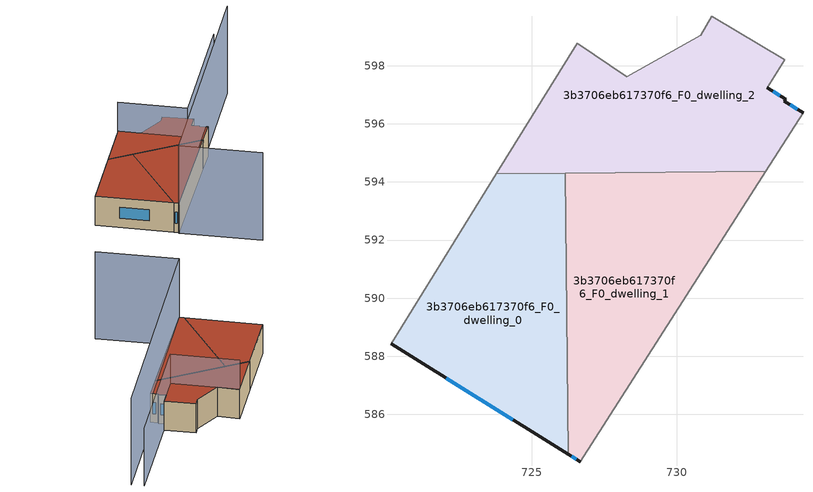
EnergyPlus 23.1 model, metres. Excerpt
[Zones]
3b3706eb617370f6_F0_dwelling_0
 floor ground (EU_floor_Construction): 726.17,594.3 726.26,584.64 720.17,588.44 723.79,594.28 z0
 wall outside (EU_wall_Construction): 720.17,588.44 726.26,584.64 z0:3
 wall adiabatic (EU_wall_Construction): 723.79,594.28 720.17,588.44 z0:3
 wall to 3b3706eb617370f6_F0_dwelling_1 (EU_wall_Construction): 726.26,584.64 726.17,594.3 z0:3
 wall to 3b3706eb617370f6_F0_dwelling_2 (EU_wall_Construction): 726.17,594.3 723.79,594.28 z0:3
 window (EU_Window_Construction): 722.06,587.25 724.36,585.82 z0.93:2.07
 roof outside (EU_roof_Construction): 726.26,584.64 726.17,594.3 723.79,594.28 720.17,588.44 z3
3b3706eb617370f6_F0_dwelling_1
 floor ground (EU_floor_Construction): 733.06,594.36 726.67,584.38 726.26,584.64 726.17,594.3 z0
 wall outside (EU_wall_Construction): 726.26,584.64 726.67,584.38 z0:3
 wall adiabatic (EU_wall_Construction): 726.67,584.38 733.06,594.36 z0:3
 wall to 3b3706eb617370f6_F0_dwelling_2 (EU_wall_Construction): 733.06,594.36 726.17,594.3 z0:3
 window (EU_Window_Construction): 726.39,584.56 726.54,584.46 z0.93:2.07
 roof outside (EU_roof_Construction): 726.67,584.38 733.06,594.36 726.17,594.3 726.26,584.64 z3
3b3706eb617370f6_F0_dwelling_2
 floor ground (EU_floor_Construction): 733.72,598.21 733.11,597.24 733.74,596.85 733.69,596.78 734.34,596.37 733.06,594.36 723.79,594.28 726.58,598.78 728.28,597.62 730.82,599.04 731.21,599.7 z0
 wall outside (EU_wall_Construction): 734.34,596.37 733.69,596.78 733.74,596.85 733.11,597.24 z0:3
 wall adiabatic (EU_wall_Construction): 733.11,597.24 733.72,598.21 731.21,599.7 730.82,599.04 728.28,597.62 726.58,598.78 723.79,594.28 / 733.06,594.36 734.34,596.37 z0:3
 window (EU_Window_Construction): 733.55,596.97 733.31,597.12 / 734.14,596.5 733.89,596.65 z0.93:2.07
 roof outside (EU_roof_Construction): 733.06,594.36 734.34,596.37 733.69,596.78 733.74,596.85 733.11,597.24 733.72,598.21 731.21,599.7 730.82,599.04 728.28,597.62 726.58,598.78 723.79,594.28 z3
shading: 733.14,580.28 726.62,584.3 / 726.62,584.3 740.24,606.38 z0:9; 739.22,607.01 731.95,595.33 / 731.95,595.33 726.53,598.71 z0:6
[Building]
EU S2 Campaign: North Axis=0; Terrain=City; Solar Distribution=FullExterior
[Site:Location]
Montreal-Trudeau.Intl.AP: Latitude=45.4667; Longitude=-73.75; Time Zone=-5; Elevation=36
[SizingPeriod:WeatherFileDays]
AnnualSizingPeriod: Begin Month=1; Begin Day of Month=1; End Month=12; End Day of Month=31; Day of Week for Start Day=Monday; Use Weather File Daylight Saving Period=No; Use Weather File Rain and Snow Indicators=No
[MATERIAL]
EU_InternalMass_Material: Roughness=MediumRough; Thickness=0.1; Conductivity=1; Density=1800; Specific Heat=900; Thermal Absorptance=0.9; Solar Absorptance=0.7; Visible Absorptance=0.7
[MATERIAL:NOMASS] Roughness=MediumRough; Thermal Absorptance=0.9; Solar Absorptance=0.7; Visible Absorptance=0.7
Name | Thermal Resistance
EU_wall_NoMass; EU_floor_NoMass | 1.36485
EU_roof_NoMass | 2.55992
[WINDOWMATERIAL:SIMPLEGLAZINGSYSTEM]
EU_Window_SimpleGlazing: UFactor=3.92339; Solar Heat Gain Coefficient=0.8; Visible Transmittance=0.8
[CONSTRUCTION]
EU_wall_Construction: EU_wall_NoMass
EU_roof_Construction: EU_roof_NoMass
EU_floor_Construction: EU_floor_NoMass
EU_Window_Construction: EU_Window_SimpleGlazing
EU_InternalMass_Construction: EU_InternalMass_Material
[ZONE] Type=1; Multiplier=1; Ceiling Height=autocalculate; Floor Area=autocalculate; Part of Total Floor Area=Yes
Name | Volume
3b3706eb617370f6_F0_dwelling_0 | 108.557
3b3706eb617370f6_F0_dwelling_1 | 108.554
3b3706eb617370f6_F0_dwelling_2 | 108.553
[INTERNALMASS] Construction=EU_InternalMass_Construction
Name | Zone or ZoneList | Surface Area
3b3706eb617370f6_F0_dwelling_0_EU_InternalMass | 3b3706eb617370f6_F0_dwelling_0 | 36.1854
3b3706eb617370f6_F0_dwelling_1_EU_InternalMass | 3b3706eb617370f6_F0_dwelling_1 | 36.1841
3b3706eb617370f6_F0_dwelling_2_EU_InternalMass | 3b3706eb617370f6_F0_dwelling_2 | 36.1843
[OTHEREQUIPMENT] Fuel Type=Electricity; Design Level Calculation Method=Watts/Area; Power per Zone Floor Area=1; Fraction Latent=0; Fraction Radiant=0; Fraction Lost=0; Carbon Dioxide Generation Rate=0; EndUse Subcategory=EU_Step8_InternalGains
Name | Zone or ZoneList or Space or SpaceList | Schedule
EU_Step8_InternalGain_3b3706eb617370f6_F0_dwelling_0_f000 | 3b3706eb617370f6_F0_dwelling_0 | EU_Step8_GainSchedule_3b3706eb617370f6_F0_dwelling_0_f000
EU_Step8_InternalGain_3b3706eb617370f6_F0_dwelling_1_f000 | 3b3706eb617370f6_F0_dwelling_1 | EU_Step8_GainSchedule_3b3706eb617370f6_F0_dwelling_1_f000
EU_Step8_InternalGain_3b3706eb617370f6_F0_dwelling_2_f000 | 3b3706eb617370f6_F0_dwelling_2 | EU_Step8_GainSchedule_3b3706eb617370f6_F0_dwelling_2_f000
[ZONEVENTILATION:DESIGNFLOWRATE] Schedule=EU_AlwaysOn; Design Flow Rate Calculation Method=AirChanges/Hour; Air Changes per Hour=0.860309; Ventilation Type=Natural; Fan Pressure Rise=0; Fan Total Efficiency=1; Constant Term Coefficient=1; Temperature Term Coefficient=0; Velocity Term Coefficient=0; Velocity Squared Term Coefficient=0; Minimum Indoor Temperature=-100; Maximum Indoor Temperature=100; Delta Temperature=-100; Minimum Outdoor Temperature=-100; Maximum Outdoor Temperature=100; Maximum Wind Speed=40
Name | Zone or ZoneList or Space or SpaceList
EU_ConstantAir_3b3706eb617370f6_F0_dwelling_0 | 3b3706eb617370f6_F0_dwelling_0
EU_ConstantAir_3b3706eb617370f6_F0_dwelling_1 | 3b3706eb617370f6_F0_dwelling_1
EU_ConstantAir_3b3706eb617370f6_F0_dwelling_2 | 3b3706eb617370f6_F0_dwelling_2
[HVACTEMPLATE:THERMOSTAT] Constant Heating Setpoint=20; Constant Cooling Setpoint=50
EU_HeatOnly_3b3706eb617370f6_F0_dwelling_0; EU_HeatOnly_3b3706eb617370f6_F0_dwelling_1; EU_HeatOnly_3b3706eb617370f6_F0_dwelling_2
[HVACTEMPLATE:ZONE:IDEALLOADSAIRSYSTEM] System Availability Schedule=EU_AlwaysOn; Maximum Heating Supply Air Temperature=50; Minimum Cooling Supply Air Temperature=13; Maximum Heating Supply Air Humidity Ratio=0.0156; Minimum Cooling Supply Air Humidity Ratio=0.0077; Heating Limit=NoLimit; Cooling Limit=NoLimit; Heating Availability Schedule=EU_AlwaysOn; Cooling Availability Schedule=EU_CoolingOff; Dehumidification Control Type=ConstantSensibleHeatRatio; Cooling Sensible Heat Ratio=0.7; Dehumidification Setpoint=60; Humidification Control Type=None; Humidification Setpoint=30; Outdoor Air Method=None; Outdoor Air Flow Rate per Person=0.00944; Outdoor Air Flow Rate per Zone Floor Area=0; Outdoor Air Flow Rate per Zone=0; Demand Controlled Ventilation Type=None; Outdoor Air Economizer Type=NoEconomizer; Heat Recovery Type=None; Sensible Heat Recovery Effectiveness=0.7; Latent Heat Recovery Effectiveness=0.65
Name | Template Thermostat
3b3706eb617370f6_F0_dwelling_0 | EU_HeatOnly_3b3706eb617370f6_F0_dwelling_0
3b3706eb617370f6_F0_dwelling_1 | EU_HeatOnly_3b3706eb617370f6_F0_dwelling_1
3b3706eb617370f6_F0_dwelling_2 | EU_HeatOnly_3b3706eb617370f6_F0_dwelling_2
[SIZING:ZONE] Zone Cooling Design Supply Air Temperature Input Method=SupplyAirTemperature; Zone Cooling Design Supply Air Temperature=13; Zone Heating Design Supply Air Temperature Input Method=SupplyAirTemperature; Zone Heating Design Supply Air Temperature=50; Zone Cooling Design Supply Air Humidity Ratio=0.008; Zone Heating Design Supply Air Humidity Ratio=0.008; Cooling Design Air Flow Method=DesignDay; Cooling Design Air Flow Rate=0; Cooling Minimum Air Flow per Zone Floor Area=0.000762; Cooling Minimum Air Flow=0; Cooling Minimum Air Flow Fraction=0.2; Heating Design Air Flow Method=DesignDay; Heating Design Air Flow Rate=0; Heating Maximum Air Flow per Zone Floor Area=0.002032; Heating Maximum Air Flow=0.141576; Heating Maximum Air Flow Fraction=0.3; Account for Dedicated Outdoor Air System=No; Dedicated Outdoor Air System Control Strategy=NeutralSupplyAir; Dedicated Outdoor Air Low Setpoint Temperature for Design=autosize; Dedicated Outdoor Air High Setpoint Temperature for Design=autosize; Zone Load Sizing Method=Sensible Load Only No Latent Load; Zone Latent Cooling Design Supply Air Humidity Ratio Input Method=HumidityRatioDifference; Zone Cooling Design Supply Air Humidity Ratio Difference=0.005; Zone Latent Heating Design Supply Air Humidity Ratio Input Method=HumidityRatioDifference; Zone Humidification Design Supply Air Humidity Ratio Difference=0.005
3b3706eb617370f6_F0_dwelling_0; 3b3706eb617370f6_F0_dwelling_1; 3b3706eb617370f6_F0_dwelling_2
[SCHEDULE:CONSTANT]
Name | Hourly Value
EU_AlwaysOn | 1
EU_CoolingOff | 0
[SCHEDULE:FILE] Column Number=1; Rows to Skip at Top=0; Number of Hours of Data=8760; Column Separator=Comma; Interpolate to Timestep=No; Minutes per Item=60; Adjust Schedule for Daylight Savings=Yes
Name | File
EU_Step8_GainSchedule_3b3706eb617370f6_F0_dwelling_0_f000 | ../../schedules/3b3706eb617370f6/3b3706eb617370f6_F0_dwelling_0_f000_gain.csv
EU_Step8_GainSchedule_3b3706eb617370f6_F0_dwelling_1_f000 | ../../schedules/3b3706eb617370f6/3b3706eb617370f6_F0_dwelling_1_f000_gain.csv
EU_Step8_GainSchedule_3b3706eb617370f6_F0_dwelling_2_f000 | ../../schedules/3b3706eb617370f6/3b3706eb617370f6_F0_dwelling_2_f000_gain.csv
